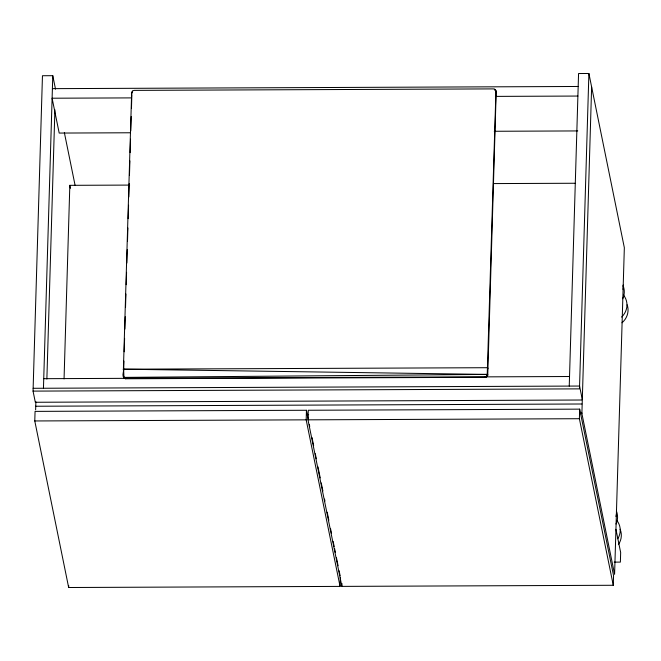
<?xml version="1.0" encoding="UTF-8"?>
<svg xmlns="http://www.w3.org/2000/svg" width="661" height="661" viewBox="0 0 661 661"><rect width="100%" height="100%" fill="white"/><g stroke="black" fill="none" stroke-linecap="round" stroke-linejoin="round"><path stroke-width="0.99" d="M123.954 377.927L123.409 369.202L487.628 374.415L486.331 377.051L486.232 376.563L485.81 377.224L485.157 376.811L485.257 377.282L485.719 376.745L486.331 377.051L487.669 375.539L487.554 374.961L486.686 376.274L485.157 376.811L125.73 378.29C121.393 378.266 124.185 371.87 123.409 369.202L131.655 92.639L132.621 90.879L134.158 90.375L493.585 88.896L495.453 89.739L495.948 91.144L487.174 376.431L485.257 377.282L125.821 378.761C121.434 378.208 124.053 371.763 123.409 369.202L487.694 367.706L487.934 368.863M581.754 400.012L35.322 402.268L33.05 391.114L42.461 75.734L52.781 75.693L55.524 89.169M340.316 577.78L340.06 586.398L68.661 587.513L34.777 420.958L35.066 411.382L306.456 410.266L308.307 419.347M35.636 409.82L35.876 401.772M43.452 388.255L52.781 75.693M46.873 379.034L54.904 109.792M64.059 378.918L69.826 185.328L129.622 185.088M68.661 587.513L68.719 585.605M123.541 376.993L123.921 361.08M124.202 351.792L124.599 338.374M124.879 329.087L125.243 316.702M125.524 307.415L125.921 294.005M126.201 284.717L126.573 272.332M126.846 263.045L127.251 249.627M127.49 241.372L127.895 227.954M128.168 218.667L128.573 205.257M128.821 196.995L129.217 183.584M129.465 175.33L129.895 160.879M130.143 152.625L130.539 139.207M130.787 130.952L131.217 116.51M131.465 108.247L131.861 94.837M340.06 586.398L306.175 419.842L306.456 410.266M307.993 419.834L308.282 410.258L579.672 409.142L613.565 575.698L613.276 585.274L341.877 586.39L307.993 419.834L579.391 418.71L613.276 585.274M341.877 586.39L341.968 583.523M485.81 377.224L485.719 376.745L487.174 376.431L487.752 375.018L496.18 92.3L495.329 90.549M569.245 386.09L578.565 73.528L588.893 73.487L624.339 247.71L614.59 574.351L581.655 412.439L579.59 412.447M588.893 73.487L579.482 388.866L33.05 391.114M579.391 418.71L579.672 409.142M591.628 86.955L581.887 413.604L579.821 413.612M123.764 377.456L125.821 378.761L123.392 376.456M125.73 378.29L124.318 378.274L123.847 377.398L487.628 374.415L487.752 375.018M52.393 88.648L578.185 86.475M131.489 97.894L52.103 98.216L59.193 133.068L130.333 132.77M495.42 96.39L577.896 96.052M494.263 131.275L577.772 130.928M493.552 183.584L575.004 183.254M43.742 378.687L124.152 378.348M486.025 376.861L569.534 376.514M33.133 388.296L579.565 386.049L582.308 399.525M35.471 406.242L581.903 403.995M306.613 414.736L308.67 414.728M34.777 420.958L306.175 419.842M614.193 562.131L620.382 562.106L620.662 552.53L615.936 529.304M123.334 375.911L123.458 376.522M487.364 375.465L487.471 376.01M495.725 90.152L496.18 92.3M495.453 89.739L495.692 90.896M494.643 89.128L494.882 90.284M487.066 375.902L487.174 376.431M309.331 424.395L309.745 426.419M312 437.516L313.645 445.597M315.289 453.669L316.313 458.717M317.958 466.798L320.221 477.895M321.246 482.943L322.89 491.024M324.534 499.096L324.939 501.112M327.203 512.217L328.848 520.298M330.483 528.37L331.516 533.419M333.161 541.491L334.185 546.54M334.598 548.564L335.416 552.596M336.441 557.644L338.085 565.717M339.11 570.765L340.142 575.814M132.233 91.235L132.473 92.391M131.655 92.639L131.894 93.804M123.409 369.202L123.648 370.367M64.365 132.638L75.065 185.212M69.826 185.328L70.43 188.294M124.218 377.77L124.318 378.274M125.177 378.224L125.268 378.703M124.665 378.051L124.764 378.538M623.513 295.095A18.384 16.93 -11.5 0 1 621.621 317.073M623.108 285.833A18.384 16.93 -11.5 0 1 622.72 298.772M627.165 304.795A18.326 16.88 -11.5 0 1 621.984 322.808M623.174 285.023A18.384 16.93 -11.5 0 1 623.042 289.435M616.787 520.372A18.384 16.93 -11.5 0 1 617.804 538.74M616.391 511.102A18.384 16.93 -11.5 0 1 616.002 524.049M620.125 529.246A18.326 16.88 -11.5 0 1 618.382 544.614M616.457 510.292A18.384 16.93 -11.5 0 1 615.928 516.448"/></g></svg>
